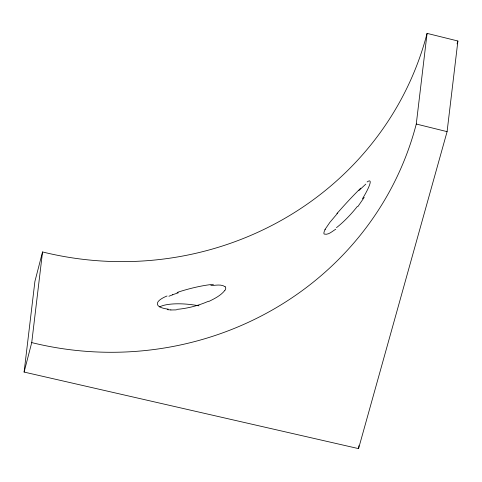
<?xml version="1.0" encoding="UTF-8"?>
<svg xmlns="http://www.w3.org/2000/svg" width="482" height="482" viewBox="0 0 482 482"><rect width="100%" height="100%" fill="white"/><g stroke="black" fill="none" stroke-linecap="round" stroke-linejoin="round"><path stroke-width="0.72" d="M24.1 372.068L34.909 281.422L42.543 251.947A317.68 304.287 6.8 0 0 427.082 33.379L457.9 41L447.091 131.646L358.548 448.622L24.1 372.068L31.734 342.594L42.543 251.947M358.548 448.622L358.897 445.651M31.734 342.594A317.68 304.287 6.8 0 0 416.273 124.025L427.082 33.379M457.087 43.904L457.9 41M324.922 229.589L329.875 222.371L337.707 213.08M364.211 197.391L357.915 206.519M224.714 290.58C220.648 295.635 214.629 298.605 208.923 301.413M358.969 190.474L365.79 184.124M335.785 229.191C332.351 231.167 328.35 235.361 324.121 234.035A29.462 5.567 -42.9 0 1 325.26 229.342M172.556 294.737L178.328 292.821M210.803 285.627C215.478 285.41 221.033 283.898 225.172 286.736M176.292 309.89L170.742 309.986M416.273 124.025L447.091 131.646M159.626 306.913A32.878 9.447 6.7 0 1 199.036 305.853M367.109 181.985A32.24 4.513 -55.1 0 1 362.476 198.753M336.924 213.622A37.174 2.711 -47.8 0 1 360.729 188.167M357.355 206.435A37.066 9.297 -49.4 0 1 336.478 227.643M168.296 309.149A32.258 8.983 -8.1 0 1 167.049 295.984M170.893 309.884A33.535 10.64 -13.2 0 1 167.2 309.637M208.483 301.22A37.307 13.309 -15 0 1 176.743 309.366M225.136 286.754A29.42 7.567 -21.1 0 1 224.865 290.538M177.045 292.49A37.307 7.067 -15 0 1 213.454 284.308M168.905 296.255A33.535 7.381 -12.8 0 1 172.791 294.773"/></g></svg>
